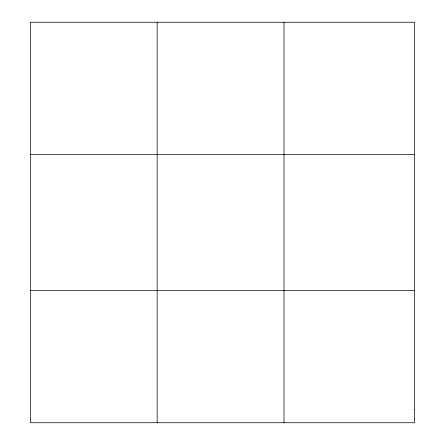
<?xml version="1.0" encoding="UTF-8"?>
<svg xmlns="http://www.w3.org/2000/svg" width="445" height="445" viewBox="0 0 445 445"><rect width="100%" height="100%" fill="white"/><g stroke="black" fill="none" stroke-linecap="round" stroke-linejoin="round"><path stroke-width="0.67" d="M157.168 22.25L157.168 422.75M283.988 22.25L283.988 422.75M30.355 154.415L414.645 154.415M30.355 290.585L414.645 290.585M414.645 409.534L414.645 422.75L30.355 422.75L30.355 22.25L414.645 22.25L414.645 409.534"/></g></svg>
